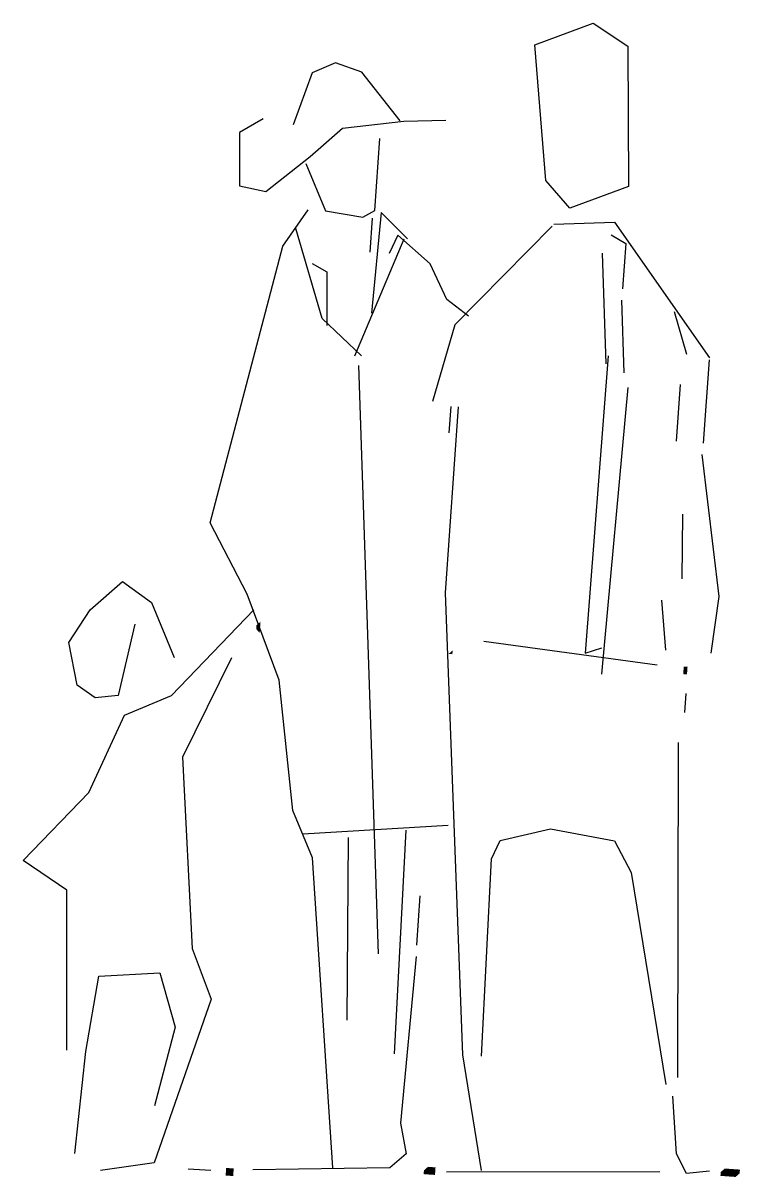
# Model space of a CAD drawing. Extents: x -0.71 to 0.53, y 0.02 to 2.02.
import ezdxf

# ---------------------------------------------------------------- set-up
doc = ezdxf.new("R2010")
doc.units = 0
doc.layers.add('LINES', color=7, linetype='CONTINUOUS')

msp = doc.modelspace()

# ---------------------------------------------------------------- linework, layer by layer
at = {"layer": 'LINES'}
for p, q in [((-0.0892, 1.6949), (-0.1064, 1.5197)), ((-0.0435, 1.6489), (-0.0892, 1.6949)), ((-0.192, 1.5109), (-0.2378, 1.6671)), ((0.2077, 1.6711), (0.0388, 1.4997)), ((0.2104, 1.6742), (0.3159, 1.678)), ((0.3159, 1.678), (0.4809, 1.4424)), ((-0.135, 1.446), (-0.0494, 1.6489)), ((-0.1236, 1.446), (-0.192, 1.5109)), ((0.0388, 1.4997), (0.0001, 1.3667)), ((0.3051, 1.446), (0.2652, 0.9299)), ((0.2938, 0.8934), (0.3395, 1.3911)), ((0.2652, 0.9299), (0.2938, 0.9393))]:
    msp.add_line(p, q, dxfattribs=at)
msp.add_lwpolyline([(0.2789, 2.0234), (0.3392, 1.9831), (0.3402, 1.74), (0.2385, 1.7021), (0.1968, 1.75), (0.1773, 1.9855)], close=True, dxfattribs=at)
for points in [[(-0.0564, 1.8539), (-0.1232, 1.9379), (-0.1684, 1.9543), (-0.2092, 1.9373), (-0.242, 1.847)], [(-0.2942, 1.8573), (-0.3355, 1.8337), (-0.3354, 1.7411), (-0.2898, 1.7313), (-0.2128, 1.7921), (-0.1565, 1.841), (-0.0498, 1.8534), (0.023, 1.8549)], [(-0.2203, 1.7794), (-0.1863, 1.6976), (-0.121, 1.6865), (-0.1003, 1.6982), (-0.0916, 1.8233)], [(-0.1734, 0.0368), (-0.2085, 0.5748), (-0.2425, 0.6566), (-0.2663, 0.883), (-0.322, 1.0324), (-0.3861, 1.1559), (-0.2599, 1.6364), (-0.2159, 1.6994)], [(-0.1086, 1.6258), (-0.1045, 1.685)], [(0.0622, 1.5147), (0.0245, 1.5438), (-0.0042, 1.6053), (-0.0602, 1.6555), (-0.0757, 1.6235)], [(0.3101, 1.656), (0.3355, 1.641), (0.33, 1.5621)], [(0.2946, 1.6241), (0.301, 1.4319)], [(-0.2091, 1.6064), (-0.1837, 1.5914), (-0.1836, 1.4988)], [(0.333, 1.4164), (0.3286, 1.5423)], [(0.4198, 1.5227), (0.441, 1.4485)], [(-0.129, 1.4289), (-0.0946, 0.4082)], [(0.4801, 1.4392), (0.4699, 1.2944)], [(0.4239, 1.2976), (0.4308, 1.3963)], [(0.0445, 1.3572), (0.022, 1.0348), (0.0519, 0.2326), (0.0841, 0.032)], [(0.0314, 1.3581), (0.0282, 1.3121)], [(0.4841, 0.9298), (0.4976, 1.028), (0.4685, 1.2747)], [(0.4336, 1.0589), (0.4349, 1.1712)], [(-0.5174, 0.98), (-0.5459, 0.8563), (-0.5859, 0.8525), (-0.6174, 0.8745), (-0.6321, 0.9483), (-0.595, 1.0052), (-0.5387, 1.0542), (-0.4884, 1.0176), (-0.4487, 0.9223)], [(0.4051, 0.9353), (0.398, 1.0217)], [(-0.6352, 0.241), (-0.6356, 0.5188), (-0.7114, 0.5703), (-0.5974, 0.688), (-0.5351, 0.8225), (-0.4533, 0.8565), (-0.3107, 1.0052)], [(0.0888, 0.9508), (0.3901, 0.9099)], [(-0.3496, 0.9219), (-0.4344, 0.7493), (-0.4179, 0.4176), (-0.3844, 0.3293), (-0.4836, 0.0453), (-0.5771, 0.032)], [(0.4396, 0.8601), (0.4373, 0.8272)], [(0.426, 0.1933), (0.427, 0.7751)], [(0.0268, 0.6311), (-0.2255, 0.6157)], [(-0.0465, 0.623), (-0.067, 0.2343)], [(0.0848, 0.2303), (0.1021, 0.573), (0.1176, 0.6049), (0.2049, 0.6253), (0.3159, 0.6043), (0.3451, 0.5494), (0.4053, 0.1815)], [(-0.1466, 0.6102), (-0.1489, 0.293)], [(-0.0274, 0.4233), (-0.0214, 0.5089)], [(-0.0288, 0.4036), (-0.0556, 0.1145), (-0.0461, 0.061), (-0.0743, 0.0365), (-0.3125, 0.0333)], [(-0.6213, 0.0615), (-0.6023, 0.2387), (-0.58, 0.3694), (-0.4738, 0.3752), (-0.4473, 0.2808), (-0.4833, 0.1444)], [(0.4807, 0.0307), (0.4408, 0.0269), (0.4234, 0.0612), (0.4171, 0.1608)], [(-0.3854, 0.0318), (-0.4248, 0.0346)], [(0.0244, 0.0296), (0.3947, 0.0301)]]:
    msp.add_lwpolyline(points, dxfattribs=at)
for points in [[(-0.306, 0.9784), (-0.3064, 0.9718), (-0.2989, 0.9845), (-0.3003, 0.9648)], [(0.0278, 0.9286), (0.0278, 0.9286), (0.0348, 0.9347), (0.0344, 0.9281)], [(0.4362, 0.9067), (0.4353, 0.8935), (0.4428, 0.9062), (0.4419, 0.893)], [(-0.3586, 0.0365), (-0.3595, 0.0234), (-0.3454, 0.0356), (-0.3464, 0.0225)], [(-0.0151, 0.0323), (-0.0155, 0.0258), (-0.008, 0.0385), (-0.0089, 0.0253)], [(-0.008, 0.0385), (-0.0089, 0.0253), (0.0051, 0.0375), (0.0042, 0.0244)], [(0.5005, 0.0294), (0.5, 0.0228), (0.5075, 0.0355), (0.5066, 0.0223)], [(0.5075, 0.0355), (0.5066, 0.0223), (0.5273, 0.0341), (0.5263, 0.0209)], [(0.5273, 0.0341), (0.5263, 0.0209), (0.5338, 0.0336), (0.5334, 0.0271)]]:
    msp.add_solid(points, dxfattribs=at)

doc.saveas('drawing.dxf')
